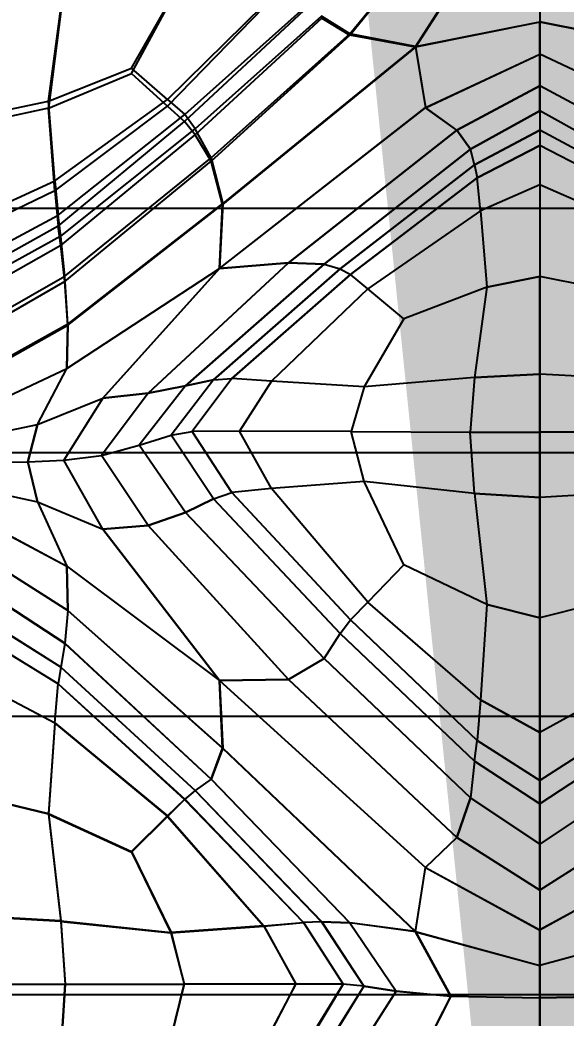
# Model space of a CAD drawing. Extents: x 11992 to 29481, y -6727 to 6811.
# Drawn here: x 12607.26 to 12612.15, y 1485.95 to 1494.88 of the extents above; entities that cross this region are included whole.
import ezdxf

# ---------------------------------------------------------------- set-up
doc = ezdxf.new("R2010")
doc.units = 0
doc.header["$MEASUREMENT"] = 0
doc.layers.get('0').update_dxf_attribs({"color": 8, "linetype": 'CONTINUOUS'})
doc.layers.add('zoylight 3编号', color=7, linetype='CONTINUOUS')
doc.styles.add('TFB MS 3mm at 1 to 25', font='arial.ttf', dxfattribs={"height": 75})

msp = doc.modelspace()

# ---------------------------------------------------------------- linework, layer by layer
for p, q in [((12611.9172, 1496.0949, -1753.5569), (12611.9172, 1494.8654, -1754.7869)), ((12610.2153, 1494.7598, -1725.6992), (12610.6297, 1495.2638, -1726.1177)), ((12610.2158, 1494.7491, -1755.1609), (12610.6297, 1495.2626, -1754.7494)), ((12611.9172, 1495.3012, -1726.5148), (12611.9172, 1492.588, -1723.8011)), ((12608.2598, 1494.4544, -1725.139), (12608.6132, 1495.0757, -1725.6174)), ((12611.1213, 1495.141, -1726.2409), (12610.8042, 1494.6473, -1725.857)), ((12611.1213, 1495.1391, -1754.6268), (12610.8042, 1494.642, -1755.0074)), ((12607.515, 1494.1566, -1724.9187), (12607.6271, 1494.9834, -1725.5512)), ((12608.2589, 1494.4057, -1755.6929), (12608.6127, 1495.055, -1755.2319)), ((12609.4443, 1494.9984, -1755.2707), (12608.5822, 1494.1139, -1755.8937)), ((12608.5831, 1494.1735, -1724.9334), (12609.4443, 1495.0211, -1725.5789)), ((12609.8, 1494.987, -1725.5644), (12608.7357, 1494.0374, -1724.8392)), ((12607.6266, 1494.9598, -1755.2952), (12607.5145, 1494.0956, -1755.9057)), ((12609.8005, 1494.966, -1755.2872), (12608.7352, 1493.9766, -1755.9893)), ((12609.9631, 1494.9183, -1725.5969), (12608.8287, 1493.9086, -1724.824)), ((12609.9636, 1494.9016, -1755.2583), (12608.8287, 1493.8576, -1756.012)), ((12610.2153, 1494.7598, -1725.6992), (12609.9631, 1494.9183, -1725.5969)), ((12609.9636, 1494.9016, -1755.2583), (12610.2158, 1494.7491, -1755.1609)), ((12610.8042, 1494.6473, -1725.857), (12611.9172, 1494.8683, -1726.0795)), ((12611.9172, 1494.8654, -1754.7869), (12610.8042, 1494.642, -1755.0074)), ((12613.0301, 1494.6442, -1725.8595), (12611.9172, 1494.8683, -1726.0795)), ((12613.0301, 1494.6418, -1755.0071), (12611.9172, 1494.8654, -1754.7869)), ((12611.9172, 1494.0712, -1755.5806), (12611.9172, 1494.8654, -1754.7869)), ((12610.2153, 1494.7598, -1725.6992), (12608.9727, 1493.6497, -1724.8561)), ((12608.9727, 1493.6206, -1755.9938), (12610.2158, 1494.7491, -1755.1609)), ((12610.8042, 1494.6473, -1725.857), (12610.2153, 1494.7598, -1725.6992)), ((12610.8042, 1494.642, -1755.0074), (12610.2158, 1494.7491, -1755.1609)), ((12610.8042, 1494.642, -1755.0074), (12609.0757, 1493.2322, -1756.0909)), ((12610.8042, 1494.6473, -1725.857), (12609.0762, 1493.2406, -1724.7715)), ((12610.8042, 1494.6473, -1725.857), (12610.8944, 1494.1006, -1725.5101)), ((12610.8042, 1494.642, -1755.0074), (12610.8944, 1494.0984, -1755.3553)), ((12610.8944, 1494.1006, -1725.5101), (12611.9172, 1494.58, -1725.8786)), ((12610.8944, 1494.0984, -1755.3553), (12611.9172, 1494.5781, -1754.9873)), ((12612.94, 1494.0991, -1725.5114), (12611.9172, 1494.58, -1725.8786)), ((12612.94, 1494.0984, -1755.3553), (12611.9172, 1494.5781, -1754.9873)), ((12607.515, 1494.1566, -1724.9187), (12608.2598, 1494.4544, -1725.139)), ((12608.5831, 1494.1735, -1724.9334), (12608.2598, 1494.4544, -1725.139)), ((12607.5145, 1494.0956, -1755.9057), (12608.2589, 1494.4057, -1755.6929)), ((12608.2589, 1494.4057, -1755.6929), (12608.5822, 1494.1139, -1755.8937)), ((12611.1757, 1493.8979, -1725.3149), (12611.9172, 1494.2944, -1725.6305)), ((12611.9172, 1494.2939, -1755.2354), (12611.1757, 1493.8974, -1755.5509)), ((12612.6587, 1493.8977, -1725.3152), (12611.9172, 1494.2944, -1725.6305)), ((12612.6587, 1493.8974, -1755.5509), (12611.9172, 1494.2939, -1755.2354)), ((12607.5727, 1493.4435, -1724.3918), (12608.5831, 1494.1735, -1724.9334)), ((12608.5831, 1494.1735, -1724.9334), (12608.7357, 1494.0374, -1724.8392)), ((12607.042, 1494.0572, -1724.8453), (12607.515, 1494.1566, -1724.9187)), ((12607.5145, 1494.0956, -1755.9057), (12607.042, 1493.9923, -1755.9767)), ((12607.5713, 1493.3534, -1756.4179), (12607.5145, 1494.0956, -1755.9057)), ((12607.5727, 1493.4435, -1724.3918), (12607.515, 1494.1566, -1724.9187)), ((12607.5713, 1493.3534, -1756.4179), (12608.5822, 1494.1139, -1755.8937)), ((12608.5822, 1494.1139, -1755.8937), (12608.7352, 1493.9766, -1755.9893)), ((12609.0466, 1492.6603, -1724.4067), (12610.8944, 1494.1006, -1725.5101)), ((12609.0466, 1492.6596, -1756.4596), (12610.8944, 1494.0984, -1755.3553)), ((12611.1757, 1493.8979, -1725.3149), (12610.8944, 1494.1006, -1725.5101)), ((12611.1757, 1493.8974, -1755.5509), (12610.8944, 1494.0984, -1755.3553)), ((12607.6032, 1493.1371, -1724.1661), (12608.7357, 1494.0374, -1724.8392)), ((12608.8287, 1493.9086, -1724.824), (12608.7357, 1494.0374, -1724.8392)), ((12611.2978, 1493.7282, -1725.0034), (12611.9172, 1494.0712, -1725.2853)), ((12611.9172, 1494.0712, -1755.5806), (12611.2978, 1493.7282, -1755.8625)), ((12612.5366, 1493.7282, -1725.0034), (12611.9172, 1494.0712, -1725.2853)), ((12611.9172, 1494.0712, -1755.5806), (12611.9172, 1491.7118, -1757.8026)), ((12612.5366, 1493.7282, -1755.8625), (12611.9172, 1494.0712, -1755.5806)), ((12607.6018, 1493.0394, -1756.6421), (12608.7352, 1493.9766, -1755.9893)), ((12607.6261, 1492.9485, -1724.1031), (12608.8287, 1493.9086, -1724.824)), ((12608.8287, 1493.8576, -1756.012), (12608.7352, 1493.9766, -1755.9893)), ((12608.9727, 1493.6497, -1724.8561), (12608.8287, 1493.9086, -1724.824)), ((12607.6252, 1492.8656, -1756.7158), (12608.8287, 1493.8576, -1756.012)), ((12608.9727, 1493.6206, -1755.9938), (12608.8287, 1493.8576, -1756.012)), ((12609.6665, 1492.7087, -1724.3687), (12611.1757, 1493.8979, -1725.3149)), ((12611.1757, 1493.8974, -1755.5509), (12609.6665, 1492.7087, -1756.4973)), ((12611.1757, 1493.8979, -1725.3149), (12611.2978, 1493.7282, -1725.0034)), ((12611.2978, 1493.7282, -1755.8625), (12611.1757, 1493.8974, -1755.5509)), ((12611.334, 1493.5872, -1724.707), (12611.9172, 1493.8974, -1724.9685)), ((12611.9172, 1493.8974, -1755.8974), (12611.334, 1493.5872, -1756.1588)), ((12612.5003, 1493.5872, -1756.1588), (12611.9172, 1493.8974, -1755.8974)), ((12612.5003, 1493.5872, -1724.707), (12611.9172, 1493.8974, -1724.9685)), ((12611.2978, 1493.7282, -1755.8625), (12609.986, 1492.6994, -1756.7082)), ((12609.986, 1492.6994, -1724.1577), (12611.2978, 1493.7282, -1725.0034)), ((12611.334, 1493.5872, -1756.1588), (12611.2978, 1493.7282, -1755.8625)), ((12611.334, 1493.5872, -1724.707), (12611.2978, 1493.7282, -1725.0034)), ((12611.9172, 1493.7608, -1756.0604), (12611.3574, 1493.4719, -1756.3085)), ((12611.3574, 1493.4719, -1724.5574), (12611.9172, 1493.7608, -1724.8055)), ((12612.477, 1493.4719, -1756.3085), (12611.9172, 1493.7608, -1756.0604)), ((12612.477, 1493.4719, -1724.5574), (12611.9172, 1493.7608, -1724.8055)), ((12607.6619, 1492.5899, -1724.0646), (12608.9727, 1493.6497, -1724.8561)), ((12608.9727, 1493.6497, -1724.8561), (12609.0762, 1493.2406, -1724.7715)), ((12607.6614, 1492.5439, -1756.7765), (12608.9727, 1493.6206, -1755.9938)), ((12609.0757, 1493.2322, -1756.0909), (12608.9727, 1493.6206, -1755.9938)), ((12611.334, 1493.5872, -1756.1588), (12610.1295, 1492.6565, -1756.943)), ((12610.13, 1492.6565, -1723.9229), (12611.334, 1493.5872, -1724.707)), ((12611.334, 1493.5872, -1756.1588), (12611.3574, 1493.4719, -1756.3085)), ((12611.334, 1493.5872, -1724.707), (12611.3574, 1493.4719, -1724.5574)), ((12610.223, 1492.6042, -1723.8131), (12611.3574, 1493.4719, -1724.5574)), ((12611.3574, 1493.4719, -1756.3085), (12610.223, 1492.6042, -1757.0528)), ((12611.3874, 1493.1757, -1724.3096), (12611.3574, 1493.4719, -1724.5574)), ((12611.3874, 1493.1757, -1756.5563), (12611.3574, 1493.4719, -1756.3085)), ((12607.042, 1493.2001, -1724.2112), (12607.5727, 1493.4435, -1724.3918)), ((12607.5727, 1493.4435, -1724.3918), (12607.6032, 1493.1371, -1724.1661)), ((12611.9172, 1493.4084, -1756.3545), (12611.3874, 1493.1757, -1756.5563)), ((12611.9172, 1493.4084, -1724.5114), (12611.3874, 1493.1757, -1724.3096)), ((12612.4469, 1493.1757, -1724.3096), (12611.9172, 1493.4084, -1724.5114)), ((12612.4465, 1493.1757, -1756.5563), (12611.9172, 1493.4084, -1756.3545)), ((12607.5713, 1493.3534, -1756.4179), (12607.042, 1493.0999, -1756.5927)), ((12607.5713, 1493.3534, -1756.4179), (12607.6018, 1493.0394, -1756.6421)), ((12651.2496, 1493.196, -1724.4698), (12606.2495, 1493.196, -1724.4698)), ((12651.2496, 1493.196, -1756.3956), (12606.2495, 1493.196, -1756.3956)), ((12607.6871, 1492.151, -1756.8903), (12609.0757, 1493.2322, -1756.0909)), ((12607.6876, 1492.1613, -1723.9714), (12609.0762, 1493.2406, -1724.7715)), ((12609.0762, 1493.2406, -1724.7715), (12609.0466, 1492.6603, -1724.4067)), ((12609.0466, 1492.6596, -1756.4596), (12609.0757, 1493.2322, -1756.0909)), ((12607.042, 1492.8369, -1723.9416), (12607.6032, 1493.1371, -1724.1661)), ((12607.6261, 1492.9485, -1724.1031), (12607.6032, 1493.1371, -1724.1661)), ((12611.3874, 1493.1757, -1756.5563), (12610.376, 1492.4772, -1757.1618)), ((12611.3874, 1493.1757, -1724.3096), (12610.3765, 1492.4772, -1723.7041)), ((12611.3874, 1493.1757, -1724.3096), (12611.4446, 1492.4931, -1723.7187)), ((12611.3874, 1493.1757, -1756.5563), (12611.4446, 1492.4934, -1757.1472)), ((12607.6018, 1493.0394, -1756.6421), (12607.042, 1492.727, -1756.8597)), ((12607.6252, 1492.8656, -1756.7158), (12607.6018, 1493.0394, -1756.6421)), ((12607.6261, 1492.9485, -1724.1031), (12607.042, 1492.6288, -1723.8627)), ((12607.6619, 1492.5899, -1724.0646), (12607.6261, 1492.9485, -1724.1031)), ((12607.6252, 1492.8656, -1756.7158), (12607.042, 1492.5349, -1756.9504)), ((12607.6614, 1492.5439, -1756.7765), (12607.6252, 1492.8656, -1756.7158)), ((12607.68, 1491.7624, -1723.7442), (12609.0466, 1492.6603, -1724.4067)), ((12607.68, 1491.7636, -1757.1231), (12609.0466, 1492.6596, -1756.4596)), ((12608.0009, 1491.497, -1723.5146), (12609.0466, 1492.6603, -1724.4067)), ((12609.0466, 1492.6596, -1756.4596), (12608.0009, 1491.497, -1757.3513)), ((12609.6665, 1492.7087, -1756.4973), (12608.4086, 1491.5419, -1757.4177)), ((12608.4086, 1491.5419, -1723.4482), (12609.6665, 1492.7087, -1724.3687)), ((12608.7419, 1491.6081, -1723.276), (12609.986, 1492.6994, -1724.1577)), ((12609.986, 1492.6994, -1756.7082), (12608.7419, 1491.6081, -1757.5898)), ((12610.1295, 1492.6565, -1756.943), (12608.9942, 1491.6632, -1757.7632)), ((12608.9942, 1491.6632, -1723.1027), (12610.13, 1492.6565, -1723.9229)), ((12609.6665, 1492.7087, -1756.4973), (12609.0466, 1492.6596, -1756.4596)), ((12609.0466, 1492.6603, -1724.4067), (12609.6665, 1492.7087, -1724.3687)), ((12609.6665, 1492.7087, -1724.3687), (12609.986, 1492.6994, -1724.1577)), ((12609.986, 1492.6994, -1756.7082), (12609.6665, 1492.7087, -1756.4973)), ((12609.986, 1492.6994, -1724.1577), (12610.13, 1492.6565, -1723.9229)), ((12609.986, 1492.6994, -1756.7082), (12610.1295, 1492.6565, -1756.943)), ((12610.1295, 1492.6565, -1756.943), (12610.223, 1492.6042, -1757.0528)), ((12610.13, 1492.6565, -1723.9229), (12610.223, 1492.6042, -1723.8131)), ((12607.042, 1492.2368, -1723.8007), (12607.6619, 1492.5899, -1724.0646)), ((12607.6876, 1492.1613, -1723.9714), (12607.6619, 1492.5899, -1724.0646)), ((12610.223, 1492.6042, -1757.0528), (12609.1572, 1491.6747, -1757.833)), ((12609.1572, 1491.6747, -1723.0328), (12610.223, 1492.6042, -1723.8131)), ((12610.3765, 1492.4772, -1723.7041), (12610.223, 1492.6042, -1723.8131)), ((12610.376, 1492.4772, -1757.1618), (12610.223, 1492.6042, -1757.0528)), ((12611.4446, 1492.4934, -1757.1472), (12611.9172, 1492.588, -1757.0648)), ((12611.9172, 1492.588, -1723.8011), (12611.4446, 1492.4931, -1723.7187)), ((12612.3897, 1492.4931, -1723.7187), (12611.9172, 1492.588, -1723.8011)), ((12611.9172, 1487.0932, -1721.4732), (12611.9172, 1492.588, -1723.8011)), ((12612.3897, 1492.4934, -1757.1472), (12611.9172, 1492.588, -1757.0648)), ((12607.6614, 1492.5439, -1756.7765), (12607.042, 1492.1849, -1757.0374)), ((12607.6871, 1492.151, -1756.8903), (12607.6614, 1492.5439, -1756.7765)), ((12610.3765, 1492.4772, -1723.7041), (12609.5139, 1491.6501, -1723.0057)), ((12610.376, 1492.4772, -1757.1618), (12609.5139, 1491.6501, -1757.8601)), ((12610.6998, 1492.2094, -1757.3944), (12610.376, 1492.4772, -1757.1618)), ((12610.6998, 1492.2094, -1723.4715), (12610.3765, 1492.4772, -1723.7041)), ((12611.4446, 1492.4934, -1757.1472), (12610.6998, 1492.2094, -1757.3944)), ((12611.4446, 1492.4931, -1723.7187), (12610.6998, 1492.2094, -1723.4715)), ((12611.4446, 1492.4934, -1757.1472), (12611.3321, 1491.6835, -1757.8282)), ((12611.4446, 1492.4931, -1723.7187), (12611.3321, 1491.6835, -1723.0377)), ((12610.6998, 1492.2094, -1723.4715), (12610.3455, 1491.5984, -1722.961)), ((12610.6998, 1492.2094, -1757.3944), (12610.3455, 1491.5984, -1757.9049)), ((12607.6876, 1492.1613, -1723.9714), (12607.042, 1491.8015, -1723.7047)), ((12607.042, 1491.7905, -1757.1567), (12607.6871, 1492.151, -1756.8903)), ((12607.68, 1491.7624, -1723.7442), (12607.6876, 1492.1613, -1723.9714)), ((12607.6871, 1492.151, -1756.8903), (12607.68, 1491.7636, -1757.1231)), ((12607.042, 1491.4648, -1757.3443), (12607.68, 1491.7636, -1757.1231)), ((12607.042, 1491.4632, -1723.5235), (12607.68, 1491.7624, -1723.7442)), ((12607.4182, 1491.2619, -1757.498), (12607.68, 1491.7636, -1757.1231)), ((12607.4182, 1491.2617, -1723.3683), (12607.68, 1491.7624, -1723.7442)), ((12609.1572, 1491.6747, -1757.833), (12608.802, 1491.1988, -1758.189)), ((12609.1572, 1491.6747, -1723.0328), (12608.802, 1491.1985, -1722.6769)), ((12608.9942, 1491.6632, -1757.7632), (12609.1572, 1491.6747, -1757.833)), ((12608.9942, 1491.6632, -1723.1027), (12609.1572, 1491.6747, -1723.0328)), ((12609.5139, 1491.6501, -1757.8601), (12609.1572, 1491.6747, -1757.833)), ((12609.5139, 1491.6501, -1723.0057), (12609.1572, 1491.6747, -1723.0328)), ((12611.3321, 1491.6835, -1723.0377), (12610.3455, 1491.5984, -1722.961)), ((12611.3321, 1491.6835, -1757.8282), (12610.3455, 1491.5984, -1757.9049)), ((12611.3321, 1491.6835, -1723.0377), (12611.2949, 1491.1945, -1722.6842)), ((12611.3321, 1491.6835, -1757.8282), (12611.2949, 1491.1945, -1758.1817)), ((12611.9172, 1491.7118, -1723.0632), (12611.3321, 1491.6835, -1723.0377)), ((12611.3321, 1491.6835, -1757.8282), (12611.9172, 1491.7118, -1757.8026)), ((12611.9172, 1491.7118, -1757.8026), (12611.9172, 1486.7353, -1759.5163)), ((12612.5022, 1491.6835, -1757.8282), (12611.9172, 1491.7118, -1757.8026)), ((12612.5022, 1491.6835, -1723.0377), (12611.9172, 1491.7118, -1723.0632)), ((12608.7419, 1491.6081, -1757.5898), (12608.3275, 1491.0781, -1757.9799)), ((12608.7419, 1491.6081, -1723.276), (12608.3275, 1491.0779, -1722.886)), ((12608.4086, 1491.5419, -1723.4482), (12608.7419, 1491.6081, -1723.276)), ((12608.7419, 1491.6081, -1757.5898), (12608.4086, 1491.5419, -1757.4177)), ((12608.9942, 1491.6632, -1757.7632), (12608.6155, 1491.1661, -1758.1325)), ((12608.9942, 1491.6632, -1723.1027), (12608.6155, 1491.1661, -1722.7333)), ((12608.9942, 1491.6632, -1757.7632), (12608.7419, 1491.6081, -1757.5898)), ((12608.7419, 1491.6081, -1723.276), (12608.9942, 1491.6632, -1723.1027)), ((12609.5139, 1491.6501, -1757.8601), (12609.2264, 1491.2012, -1758.193)), ((12609.5139, 1491.6501, -1723.0057), (12609.2264, 1491.2012, -1722.6729)), ((12610.3455, 1491.5984, -1757.9049), (12609.5139, 1491.6501, -1757.8601)), ((12610.3455, 1491.5984, -1722.961), (12609.5139, 1491.6501, -1723.0057)), ((12610.3455, 1491.5984, -1757.9049), (12610.2273, 1491.1983, -1758.1884)), ((12610.3455, 1491.5984, -1722.961), (12610.2277, 1491.1983, -1722.6774)), ((12607.4182, 1491.2617, -1723.3683), (12608.0009, 1491.497, -1723.5146)), ((12607.4182, 1491.2619, -1757.498), (12608.0009, 1491.497, -1757.3513)), ((12608.0009, 1491.497, -1723.5146), (12607.6523, 1490.9422, -1723.1209)), ((12608.0009, 1491.497, -1757.3513), (12607.6523, 1490.9422, -1757.745)), ((12608.4086, 1491.5419, -1723.4482), (12607.9895, 1490.9861, -1723.0451)), ((12608.4086, 1491.5419, -1757.4177), (12607.9895, 1490.9861, -1757.8208)), ((12608.0009, 1491.497, -1723.5146), (12608.4086, 1491.5419, -1723.4482)), ((12608.4086, 1491.5419, -1757.4177), (12608.0009, 1491.497, -1757.3513)), ((12607.042, 1491.1837, -1757.5468), (12607.4182, 1491.2619, -1757.498)), ((12607.042, 1491.1833, -1723.3195), (12607.4182, 1491.2617, -1723.3683)), ((12607.4182, 1491.2619, -1757.498), (12607.3309, 1490.9277, -1757.7194)), ((12607.3314, 1490.9277, -1723.1465), (12607.4182, 1491.2617, -1723.3683)), ((12608.3275, 1491.0781, -1757.9799), (12608.6155, 1491.1661, -1758.1325)), ((12608.3275, 1491.0779, -1722.886), (12608.6155, 1491.1661, -1722.7333)), ((12608.6155, 1491.1661, -1758.1325), (12608.802, 1491.1988, -1758.189)), ((12608.6155, 1491.1661, -1722.7333), (12608.802, 1491.1985, -1722.6769)), ((12608.9942, 1490.5977, -1722.4874), (12608.6155, 1491.1661, -1722.7333)), ((12608.9942, 1490.5977, -1758.3785), (12608.6155, 1491.1661, -1758.1325)), ((12609.2264, 1491.2012, -1722.6729), (12608.802, 1491.1985, -1722.6769)), ((12609.2264, 1491.2012, -1758.193), (12608.802, 1491.1988, -1758.189)), ((12609.1572, 1490.6525, -1758.4232), (12608.802, 1491.1988, -1758.189)), ((12609.1572, 1490.6525, -1722.4428), (12608.802, 1491.1985, -1722.6769)), ((12609.5139, 1490.6881, -1722.4504), (12609.2264, 1491.2012, -1722.6729)), ((12609.5139, 1490.6881, -1758.4155), (12609.2264, 1491.2012, -1758.193)), ((12610.2273, 1491.1983, -1758.1884), (12609.2264, 1491.2012, -1758.193)), ((12610.2277, 1491.1983, -1722.6774), (12609.2264, 1491.2012, -1722.6729)), ((12610.3455, 1490.7529, -1758.393), (12610.2273, 1491.1983, -1758.1884)), ((12610.2273, 1491.1983, -1758.1884), (12611.2949, 1491.1945, -1758.1817)), ((12610.3455, 1490.7529, -1722.4729), (12610.2277, 1491.1983, -1722.6774)), ((12610.2277, 1491.1983, -1722.6774), (12611.2949, 1491.1945, -1722.6842)), ((12611.2949, 1491.1945, -1758.1817), (12611.9172, 1491.1933, -1758.1795)), ((12611.3321, 1490.644, -1758.4285), (12611.2949, 1491.1945, -1758.1817)), ((12611.3321, 1490.6437, -1722.4373), (12611.2949, 1491.1945, -1722.6842)), ((12611.2949, 1491.1945, -1722.6842), (12611.9172, 1491.193, -1722.6864)), ((12612.5394, 1491.1945, -1722.6842), (12611.9172, 1491.193, -1722.6864)), ((12612.5394, 1491.1945, -1758.1817), (12611.9172, 1491.1933, -1758.1795)), ((12607.9895, 1490.9861, -1757.8208), (12608.3275, 1491.0781, -1757.9799)), ((12607.9895, 1490.9861, -1723.0451), (12608.3275, 1491.0779, -1722.886)), ((12608.7419, 1490.4752, -1758.244), (12608.3275, 1491.0781, -1757.9799)), ((12608.7419, 1490.4752, -1722.6219), (12608.3275, 1491.0779, -1722.886)), ((12651.2491, 1491.0097, -1757.8612), (12606.249, 1491.0097, -1757.8612)), ((12651.2491, 1491.0097, -1723.0042), (12606.249, 1491.0097, -1723.0042)), ((12607.6523, 1490.9422, -1757.745), (12607.9895, 1490.9861, -1757.8208)), ((12607.6523, 1490.9422, -1723.1209), (12607.9895, 1490.9861, -1723.0451)), ((12608.4086, 1490.3593, -1758.1005), (12607.9895, 1490.9861, -1757.8208)), ((12608.4086, 1490.3593, -1722.7654), (12607.9895, 1490.9861, -1723.0451)), ((12607.042, 1490.9227, -1757.7109), (12607.3309, 1490.9277, -1757.7194)), ((12607.042, 1490.9227, -1723.155), (12607.3314, 1490.9277, -1723.1465)), ((12607.3309, 1490.9277, -1757.7194), (12607.6523, 1490.9422, -1757.745)), ((12607.3309, 1490.9277, -1757.7194), (12607.4182, 1490.5684, -1757.8978)), ((12607.3314, 1490.9277, -1723.1465), (12607.6523, 1490.9422, -1723.1209)), ((12607.4182, 1490.5686, -1722.9675), (12607.3314, 1490.9277, -1723.1465)), ((12608.0009, 1490.3242, -1722.8375), (12607.6523, 1490.9422, -1723.1209)), ((12608.0009, 1490.324, -1758.0285), (12607.6523, 1490.9422, -1757.745)), ((12609.5139, 1490.6881, -1722.4504), (12609.1572, 1490.6525, -1722.4428)), ((12609.5139, 1490.6881, -1758.4155), (12609.1572, 1490.6525, -1758.4232)), ((12610.3455, 1490.7529, -1722.4729), (12609.5139, 1490.6881, -1722.4504)), ((12610.3455, 1490.7529, -1758.393), (12609.5139, 1490.6881, -1758.4155)), ((12610.376, 1489.67, -1758.7826), (12609.5139, 1490.6881, -1758.4155)), ((12610.3765, 1489.67, -1722.0833), (12609.5139, 1490.6881, -1722.4504)), ((12611.3321, 1490.644, -1758.4285), (12610.3455, 1490.7529, -1758.393)), ((12611.3321, 1490.6437, -1722.4373), (12610.3455, 1490.7529, -1722.4729)), ((12610.6998, 1490.0052, -1722.1989), (12610.3455, 1490.7529, -1722.4729)), ((12610.6998, 1490.0052, -1758.667), (12610.3455, 1490.7529, -1758.393)), ((12607.042, 1490.6502, -1723.011), (12607.4182, 1490.5686, -1722.9675)), ((12607.042, 1490.6499, -1757.8542), (12607.4182, 1490.5684, -1757.8978)), ((12608.9942, 1490.5977, -1722.4874), (12608.7419, 1490.4752, -1722.6219)), ((12608.7419, 1490.4752, -1758.244), (12608.9942, 1490.5977, -1758.3785)), ((12608.9942, 1490.5977, -1722.4874), (12609.1572, 1490.6525, -1722.4428)), ((12608.9942, 1490.5977, -1758.3785), (12609.1572, 1490.6525, -1758.4232)), ((12610.13, 1489.3908, -1722.0374), (12608.9942, 1490.5977, -1722.4874)), ((12608.9942, 1490.5977, -1758.3785), (12610.1295, 1489.3908, -1758.8285)), ((12610.223, 1489.512, -1722.0277), (12609.1572, 1490.6525, -1722.4428)), ((12609.1572, 1490.6525, -1758.4232), (12610.223, 1489.512, -1758.8382)), ((12611.3321, 1490.644, -1758.4285), (12611.4446, 1489.649, -1758.7892)), ((12611.3321, 1490.644, -1758.4285), (12611.9172, 1490.6075, -1758.4402)), ((12611.9172, 1490.6075, -1722.4255), (12611.3321, 1490.6437, -1722.4373)), ((12611.3321, 1490.6437, -1722.4373), (12611.4446, 1489.649, -1722.0766)), ((12612.5022, 1490.644, -1758.4285), (12611.9172, 1490.6075, -1758.4402)), ((12612.5022, 1490.6437, -1722.4373), (12611.9172, 1490.6075, -1722.4255)), ((12607.4182, 1490.5686, -1722.9675), (12607.68, 1489.9933, -1722.7206)), ((12607.4182, 1490.5686, -1722.9675), (12608.0009, 1490.3242, -1722.8375)), ((12607.4182, 1490.5684, -1757.8978), (12607.68, 1489.9924, -1758.1435)), ((12607.4182, 1490.5684, -1757.8978), (12608.0009, 1490.324, -1758.0285)), ((12608.7419, 1490.4752, -1722.6219), (12608.4086, 1490.3593, -1722.7654)), ((12608.4086, 1490.3593, -1758.1005), (12608.7419, 1490.4752, -1758.244)), ((12608.7419, 1490.4752, -1758.244), (12609.986, 1489.166, -1758.7482)), ((12609.986, 1489.166, -1722.1177), (12608.7419, 1490.4752, -1722.6219)), ((12607.042, 1490.3343, -1722.8687), (12607.68, 1489.9933, -1722.7206)), ((12607.042, 1490.3333, -1757.9947), (12607.68, 1489.9924, -1758.1435)), ((12608.0009, 1490.324, -1758.0285), (12608.4086, 1490.3593, -1758.1005)), ((12608.4086, 1490.3593, -1722.7654), (12608.0009, 1490.3242, -1722.8375)), ((12609.6665, 1488.9788, -1722.2151), (12608.4086, 1490.3593, -1722.7654)), ((12608.4086, 1490.3593, -1758.1005), (12609.6665, 1488.9786, -1758.6508)), ((12609.0466, 1488.9705, -1722.2764), (12608.0009, 1490.3242, -1722.8375)), ((12608.0009, 1490.324, -1758.0285), (12609.0466, 1488.9698, -1758.5898)), ((12607.042, 1490.0088, -1722.6805), (12607.6871, 1489.5978, -1722.5016)), ((12607.6876, 1489.5964, -1758.3753), (12607.042, 1490.0074, -1758.197)), ((12607.6871, 1489.5978, -1722.5016), (12607.68, 1489.9933, -1722.7206)), ((12607.68, 1489.9933, -1722.7206), (12609.0466, 1488.9705, -1722.2764)), ((12607.68, 1489.9924, -1758.1435), (12607.6876, 1489.5964, -1758.3753)), ((12607.68, 1489.9924, -1758.1435), (12609.0466, 1488.9698, -1758.5898)), ((12610.6998, 1490.0052, -1758.667), (12610.376, 1489.67, -1758.7826)), ((12610.6998, 1490.0052, -1722.1989), (12610.3765, 1489.67, -1722.0833)), ((12611.4446, 1489.649, -1758.7892), (12610.6998, 1490.0052, -1758.667)), ((12611.4446, 1489.649, -1722.0766), (12610.6998, 1490.0052, -1722.1989)), ((12607.6614, 1489.3029, -1722.2182), (12607.042, 1489.7082, -1722.3985)), ((12607.042, 1489.7065, -1758.526), (12607.6619, 1489.3012, -1758.7)), ((12610.376, 1489.67, -1758.7826), (12610.223, 1489.512, -1758.8382)), ((12610.3765, 1489.67, -1722.0833), (12610.223, 1489.512, -1722.0277)), ((12611.3874, 1488.7962, -1759.0848), (12610.376, 1489.67, -1758.7826)), ((12611.3874, 1488.7962, -1721.781), (12610.3765, 1489.67, -1722.0833)), ((12611.4446, 1489.649, -1758.7892), (12611.3874, 1488.7962, -1759.0848)), ((12611.4446, 1489.649, -1722.0766), (12611.3874, 1488.7962, -1721.781)), ((12611.9172, 1489.5306, -1722.0358), (12611.4446, 1489.649, -1722.0766)), ((12611.4446, 1489.649, -1758.7892), (12611.9172, 1489.5306, -1758.83)), ((12612.3897, 1489.649, -1722.0766), (12611.9172, 1489.5306, -1722.0358)), ((12612.3897, 1489.649, -1758.7892), (12611.9172, 1489.5306, -1758.83)), ((12607.6871, 1489.5978, -1722.5016), (12607.6614, 1489.3029, -1722.2182)), ((12607.6876, 1489.5964, -1758.3753), (12607.6619, 1489.3012, -1758.7)), ((12607.6871, 1489.5978, -1722.5016), (12609.0762, 1488.3649, -1721.9647)), ((12607.6876, 1489.5964, -1758.3753), (12609.0757, 1488.3637, -1758.91)), ((12607.6252, 1489.0895, -1721.97), (12607.042, 1489.4578, -1722.1391)), ((12607.6261, 1489.0885, -1758.9914), (12607.042, 1489.4566, -1758.8345)), ((12610.1295, 1489.3908, -1758.8285), (12610.223, 1489.512, -1758.8382)), ((12610.13, 1489.3908, -1722.0374), (12610.223, 1489.512, -1722.0277)), ((12611.3574, 1488.4336, -1721.6485), (12610.223, 1489.512, -1722.0277)), ((12610.223, 1489.512, -1758.8382), (12611.3574, 1488.4336, -1759.2173)), ((12609.986, 1489.166, -1758.7482), (12610.1295, 1489.3908, -1758.8285)), ((12609.986, 1489.166, -1722.1177), (12610.13, 1489.3908, -1722.0374)), ((12610.1295, 1489.3908, -1758.8285), (12611.334, 1488.2462, -1759.2425)), ((12611.334, 1488.2462, -1721.6234), (12610.13, 1489.3908, -1722.0374)), ((12607.042, 1489.2843, -1758.9753), (12607.6032, 1488.9397, -1759.123)), ((12607.6018, 1488.9388, -1721.8563), (12607.042, 1489.2833, -1722.0181)), ((12607.6614, 1489.3029, -1722.2182), (12607.6252, 1489.0895, -1721.97)), ((12607.6619, 1489.3012, -1758.7), (12607.6261, 1489.0885, -1758.9914)), ((12607.6614, 1489.3029, -1722.2182), (12608.9727, 1488.0867, -1721.6771)), ((12607.6619, 1489.3012, -1758.7), (12608.9727, 1488.086, -1759.2221)), ((12609.6665, 1488.9786, -1758.6508), (12609.986, 1489.166, -1758.7482)), ((12609.986, 1489.166, -1722.1177), (12609.6665, 1488.9788, -1722.2151)), ((12611.2978, 1487.9191, -1721.6495), (12609.986, 1489.166, -1722.1177)), ((12609.986, 1489.166, -1758.7482), (12611.2978, 1487.9193, -1759.2164)), ((12607.6252, 1489.0895, -1721.97), (12607.6018, 1488.9388, -1721.8563)), ((12607.6261, 1489.0885, -1758.9914), (12607.6032, 1488.9397, -1759.123)), ((12607.6252, 1489.0895, -1721.97), (12608.8287, 1487.9839, -1721.4627)), ((12607.6261, 1489.0885, -1758.9914), (12608.8287, 1487.9842, -1759.4622)), ((12607.5718, 1488.5876, -1721.6965), (12607.6018, 1488.9388, -1721.8563)), ((12607.5727, 1488.5912, -1759.2755), (12607.6032, 1488.9397, -1759.123)), ((12607.6018, 1488.9388, -1721.8563), (12608.7352, 1487.9048, -1721.371)), ((12607.6032, 1488.9397, -1759.123), (12608.7357, 1487.9069, -1759.5662)), ((12609.6665, 1488.9788, -1722.2151), (12609.0466, 1488.9705, -1722.2764)), ((12609.0466, 1488.9698, -1758.5898), (12609.6665, 1488.9786, -1758.6508)), ((12609.0466, 1488.9705, -1722.2764), (12609.0762, 1488.3649, -1721.9647)), ((12609.0466, 1488.9705, -1722.2764), (12610.8944, 1487.2949, -1721.5824)), ((12609.0466, 1488.9698, -1758.5898), (12610.8944, 1487.2939, -1759.2855)), ((12609.0757, 1488.3637, -1758.91), (12609.0466, 1488.9698, -1758.5898)), ((12611.1757, 1487.5645, -1721.6587), (12609.6665, 1488.9788, -1722.2151)), ((12609.6665, 1488.9786, -1758.6508), (12611.1757, 1487.5645, -1759.2077)), ((12607.042, 1488.8692, -1759.155), (12607.5727, 1488.5912, -1759.2755)), ((12607.5718, 1488.5876, -1721.6965), (12607.042, 1488.8656, -1721.8286)), ((12611.3874, 1488.7962, -1721.781), (12611.3574, 1488.4336, -1721.6485)), ((12611.3874, 1488.7962, -1759.0848), (12611.3574, 1488.4336, -1759.2173)), ((12611.3874, 1488.7962, -1759.0848), (12611.9172, 1488.5051, -1759.1855)), ((12611.9172, 1488.5051, -1721.6804), (12611.3874, 1488.7962, -1721.781)), ((12612.4469, 1488.7962, -1721.781), (12611.9172, 1488.5051, -1721.6804)), ((12612.4465, 1488.7962, -1759.0848), (12611.9172, 1488.5051, -1759.1855)), ((12651.2496, 1488.6474, -1759.0217), (12606.2495, 1488.6474, -1759.0217)), ((12651.2496, 1488.6474, -1721.8437), (12606.2495, 1488.6474, -1721.8437)), ((12607.5718, 1488.5876, -1721.6965), (12607.5145, 1487.7729, -1721.3097)), ((12607.5727, 1488.5912, -1759.2755), (12607.515, 1487.7784, -1759.6296)), ((12607.5718, 1488.5876, -1721.6965), (12608.5822, 1487.7534, -1721.3)), ((12607.5727, 1488.5912, -1759.2755), (12608.5831, 1487.757, -1759.637)), ((12609.0762, 1488.3649, -1721.9647), (12608.9727, 1488.0867, -1721.6771)), ((12608.9727, 1488.086, -1759.2221), (12609.0757, 1488.3637, -1758.91)), ((12610.8042, 1486.7205, -1759.5855), (12609.0757, 1488.3637, -1758.91)), ((12609.0762, 1488.3649, -1721.9647), (12610.8042, 1486.7217, -1721.2857)), ((12611.334, 1488.2462, -1759.2425), (12611.3574, 1488.4336, -1759.2173)), ((12611.334, 1488.2462, -1721.6234), (12611.3574, 1488.4336, -1721.6485)), ((12611.9172, 1488.0741, -1721.5223), (12611.3574, 1488.4336, -1721.6485)), ((12611.3574, 1488.4336, -1759.2173), (12611.9172, 1488.0741, -1759.3436)), ((12612.477, 1488.4336, -1721.6485), (12611.9172, 1488.0741, -1721.5223)), ((12612.477, 1488.4336, -1759.2173), (12611.9172, 1488.0741, -1759.3436)), ((12611.334, 1488.2462, -1759.2425), (12611.2978, 1487.9193, -1759.2164)), ((12611.334, 1488.2462, -1721.6234), (12611.2978, 1487.9191, -1721.6495)), ((12611.334, 1488.2462, -1759.2425), (12611.9172, 1487.8647, -1759.3805)), ((12611.9172, 1487.8647, -1721.4854), (12611.334, 1488.2462, -1721.6234)), ((12612.5003, 1488.2462, -1721.6234), (12611.9172, 1487.8647, -1721.4854)), ((12612.5003, 1488.2462, -1759.2425), (12611.9172, 1487.8647, -1759.3805)), ((12608.9727, 1488.0867, -1721.6771), (12608.8287, 1487.9839, -1721.4627)), ((12608.9727, 1488.086, -1759.2221), (12608.8287, 1487.9842, -1759.4622)), ((12608.9727, 1488.0867, -1721.6771), (12610.2158, 1486.8011, -1721.1164)), ((12610.2153, 1486.8007, -1759.7619), (12608.9727, 1488.086, -1759.2221)), ((12608.8287, 1487.9839, -1721.4627), (12608.7352, 1487.9048, -1721.371)), ((12608.8287, 1487.9842, -1759.4622), (12608.7357, 1487.9069, -1759.5662)), ((12609.9631, 1486.81, -1759.9504), (12608.8287, 1487.9842, -1759.4622)), ((12608.8287, 1487.9839, -1721.4627), (12609.964, 1486.8092, -1720.9355)), ((12611.1757, 1487.5645, -1759.2077), (12611.2978, 1487.9193, -1759.2164)), ((12611.2978, 1487.9191, -1721.6495), (12611.1757, 1487.5645, -1721.6587)), ((12611.2978, 1487.9193, -1759.2164), (12611.9172, 1487.5035, -1759.3724)), ((12611.9172, 1487.5035, -1721.4934), (12611.2978, 1487.9191, -1721.6495)), ((12612.5366, 1487.9193, -1759.2164), (12611.9172, 1487.5035, -1759.3724)), ((12612.5366, 1487.9191, -1721.6495), (12611.9172, 1487.5035, -1721.4934)), ((12607.042, 1487.8917, -1759.5803), (12607.515, 1487.7784, -1759.6296)), ((12607.5145, 1487.7729, -1721.3097), (12607.042, 1487.8859, -1721.3637)), ((12608.5822, 1487.7534, -1721.3), (12608.7352, 1487.9048, -1721.371)), ((12608.5831, 1487.757, -1759.637), (12608.7357, 1487.9069, -1759.5662)), ((12608.7352, 1487.9048, -1721.371), (12609.8005, 1486.8021, -1720.8653)), ((12609.8, 1486.8038, -1760.0261), (12608.7357, 1487.9069, -1759.5662)), ((12607.5145, 1487.7729, -1721.3097), (12608.2589, 1487.4334, -1721.1476)), ((12607.5145, 1487.7729, -1721.3097), (12607.6271, 1486.8121, -1720.8666)), ((12607.515, 1487.7784, -1759.6296), (12607.6271, 1486.8171, -1760.0294)), ((12607.515, 1487.7784, -1759.6296), (12608.2594, 1487.4387, -1759.7775)), ((12608.2589, 1487.4334, -1721.1476), (12608.5822, 1487.7534, -1721.3)), ((12608.5831, 1487.757, -1759.637), (12608.2594, 1487.4387, -1759.7775)), ((12608.5822, 1487.7534, -1721.3), (12609.4443, 1486.7713, -1720.8454)), ((12608.5831, 1487.757, -1759.637), (12609.4443, 1486.7742, -1760.0484)), ((12611.1757, 1487.5645, -1759.2077), (12610.8944, 1487.2939, -1759.2855)), ((12611.1757, 1487.5645, -1721.6587), (12610.8944, 1487.2949, -1721.5824)), ((12611.9172, 1487.0932, -1721.4732), (12611.1757, 1487.5645, -1721.6587)), ((12611.1757, 1487.5645, -1759.2077), (12611.9172, 1487.093, -1759.3931)), ((12612.6587, 1487.5645, -1721.6587), (12611.9172, 1487.0932, -1721.4732)), ((12612.6587, 1487.5643, -1759.2072), (12611.9172, 1487.093, -1759.3931)), ((12608.2589, 1487.4334, -1721.1476), (12608.6127, 1486.7096, -1720.8157)), ((12608.2594, 1487.4387, -1759.7775), (12608.6132, 1486.7136, -1760.0762)), ((12610.8042, 1486.7217, -1721.2857), (12610.8944, 1487.2949, -1721.5824)), ((12610.8042, 1486.7205, -1759.5855), (12610.8944, 1487.2939, -1759.2855)), ((12610.8944, 1487.2949, -1721.5824), (12611.9172, 1486.7363, -1721.3511)), ((12610.8944, 1487.2939, -1759.2855), (12611.9172, 1486.7353, -1759.5163)), ((12612.94, 1487.2949, -1721.5824), (12611.9172, 1486.7363, -1721.3511)), ((12612.94, 1487.2937, -1759.2835), (12611.9172, 1486.7353, -1759.5163)), ((12611.9172, 1487.0932, -1721.4732), (12611.9172, 1482.7125, -1720.209)), ((12607.6271, 1486.8171, -1760.0294), (12607.042, 1486.8517, -1760.0138)), ((12607.6271, 1486.8121, -1720.8666), (12607.042, 1486.8462, -1720.8835)), ((12607.6271, 1486.8171, -1760.0294), (12608.6132, 1486.7136, -1760.0762)), ((12607.6271, 1486.8171, -1760.0294), (12607.6643, 1486.2497, -1760.2204)), ((12607.6271, 1486.8121, -1720.8666), (12608.6127, 1486.7096, -1720.8157)), ((12607.6271, 1486.8121, -1720.8666), (12607.6643, 1486.249, -1720.6453)), ((12608.6127, 1486.7096, -1720.8157), (12609.4443, 1486.7713, -1720.8454)), ((12609.4443, 1486.7742, -1760.0484), (12608.6132, 1486.7136, -1760.0762)), ((12609.4443, 1486.7742, -1760.0484), (12609.8, 1486.8038, -1760.0261)), ((12609.4443, 1486.7713, -1720.8454), (12609.8005, 1486.8021, -1720.8653)), ((12609.4443, 1486.7742, -1760.0484), (12609.7313, 1486.2513, -1760.2307)), ((12609.4443, 1486.7713, -1720.8454), (12609.7313, 1486.2525, -1720.6354)), ((12609.9631, 1486.81, -1759.9504), (12609.8, 1486.8038, -1760.0261)), ((12609.8, 1486.8038, -1760.0261), (12610.1553, 1486.2497, -1760.2241)), ((12609.964, 1486.8092, -1720.9355), (12609.8005, 1486.8021, -1720.8653)), ((12609.8005, 1486.8021, -1720.8653), (12610.1553, 1486.2506, -1720.6421)), ((12610.2153, 1486.8007, -1759.7619), (12609.9631, 1486.81, -1759.9504)), ((12609.9631, 1486.81, -1759.9504), (12610.3417, 1486.2325, -1760.1594)), ((12609.964, 1486.8092, -1720.9355), (12610.2158, 1486.8011, -1721.1164)), ((12609.964, 1486.8092, -1720.9355), (12610.3417, 1486.2332, -1720.7068)), ((12610.8042, 1486.7205, -1759.5855), (12610.2153, 1486.8007, -1759.7619)), ((12610.2153, 1486.8007, -1759.7619), (12610.6297, 1486.1865, -1759.989)), ((12610.2158, 1486.8011, -1721.1164), (12610.6297, 1486.1879, -1720.8773)), ((12610.8042, 1486.7217, -1721.2857), (12610.2158, 1486.8011, -1721.1164)), ((12608.6127, 1486.7096, -1720.8157), (12608.7309, 1486.2511, -1720.6389)), ((12608.6132, 1486.7136, -1760.0762), (12608.7309, 1486.2509, -1760.227)), ((12610.8042, 1486.7217, -1721.2857), (12611.9172, 1486.4189, -1721.2025)), ((12610.8042, 1486.7217, -1721.2857), (12611.1213, 1486.1433, -1721.0454)), ((12611.1213, 1486.141, -1759.8212), (12610.8042, 1486.7205, -1759.5855)), ((12610.8042, 1486.7205, -1759.5855), (12611.9172, 1486.4173, -1759.6656)), ((12611.9172, 1485.8236, -1759.8229), (12611.9172, 1486.7353, -1759.5163)), ((12613.0301, 1486.7215, -1721.286), (12611.9172, 1486.4189, -1721.2025)), ((12613.0301, 1486.7198, -1759.5816), (12611.9172, 1486.4173, -1759.6656)), ((12607.042, 1486.2492, -1760.2182), (12607.6643, 1486.2497, -1760.2204)), ((12607.6643, 1486.249, -1720.6453), (12607.042, 1486.2482, -1720.6474)), ((12607.6266, 1485.6512, -1760.3104), (12607.6643, 1486.2497, -1760.2204)), ((12607.6643, 1486.249, -1720.6453), (12607.6271, 1485.662, -1720.5269)), ((12608.7309, 1486.2511, -1720.6389), (12607.6643, 1486.249, -1720.6453)), ((12607.6643, 1486.2497, -1760.2204), (12608.7309, 1486.2509, -1760.227)), ((12608.6127, 1485.7654, -1760.3031), (12608.7309, 1486.2509, -1760.227)), ((12608.7309, 1486.2511, -1720.6389), (12608.6132, 1485.775, -1720.5381)), ((12608.7309, 1486.2511, -1720.6389), (12609.7313, 1486.2525, -1720.6354)), ((12609.7313, 1486.2513, -1760.2307), (12608.7309, 1486.2509, -1760.227)), ((12609.7313, 1486.2525, -1720.6354), (12609.4443, 1485.7087, -1720.532)), ((12609.4443, 1485.697, -1760.3084), (12609.7313, 1486.2513, -1760.2307)), ((12609.7313, 1486.2525, -1720.6354), (12610.1553, 1486.2506, -1720.6421)), ((12610.1553, 1486.2497, -1760.2241), (12609.7313, 1486.2513, -1760.2307)), ((12609.8, 1485.672, -1720.5364), (12610.1553, 1486.2506, -1720.6421)), ((12610.1553, 1486.2497, -1760.2241), (12609.8005, 1485.6605, -1760.3064)), ((12610.3417, 1486.2332, -1720.7068), (12609.9631, 1485.6286, -1720.5989)), ((12610.3417, 1486.2325, -1760.1594), (12609.9636, 1485.6193, -1760.2492)), ((12610.3417, 1486.2332, -1720.7068), (12610.1553, 1486.2506, -1720.6421)), ((12610.3417, 1486.2325, -1760.1594), (12610.1553, 1486.2497, -1760.2241)), ((12610.6297, 1486.1879, -1720.8773), (12610.3417, 1486.2332, -1720.7068)), ((12610.3417, 1486.2325, -1760.1594), (12610.6297, 1486.1865, -1759.989)), ((12651.2496, 1486.1543, -1759.8654), (12606.2495, 1486.1543, -1759.8654)), ((12651.2496, 1486.1543, -1721), (12606.2495, 1486.1543, -1721)), ((12610.6297, 1486.1879, -1720.8773), (12610.2153, 1485.5425, -1720.7668)), ((12610.2158, 1485.5358, -1760.0886), (12610.6297, 1486.1865, -1759.989)), ((12610.6297, 1486.1879, -1720.8773), (12611.1213, 1486.1433, -1721.0454)), ((12611.1213, 1486.141, -1759.8212), (12610.6297, 1486.1865, -1759.989)), ((12611.1213, 1486.1433, -1721.0454), (12610.8042, 1485.5239, -1720.9597)), ((12610.8042, 1485.5201, -1759.9022), (12611.1213, 1486.141, -1759.8212)), ((12611.1213, 1486.1433, -1721.0454), (12611.9172, 1486.1281, -1721.1024)), ((12611.9172, 1486.1257, -1759.7641), (12611.1213, 1486.141, -1759.8212)), ((12612.713, 1486.1429, -1721.0472), (12611.9172, 1486.1281, -1721.1024)), ((12612.713, 1486.1407, -1759.8191), (12611.9172, 1486.1257, -1759.7641))]:
    msp.add_line(p, q)

# ---------------------------------------------------------------- texts
at = {"layer": 'zoylight 3编号', "insert": (12454.958, 1533.6001, -2440.428), "char_height": 75, "width": 206.137453, "attachment_point": 1, "style": 'TFB MS 3mm at 1 to 25'}
msp.add_mtext('{\\fSimHei|b0|i0|c134|p49;\\W0.95494; \\W1;L2W}', dxfattribs=at)

doc.saveas('drawing.dxf')
